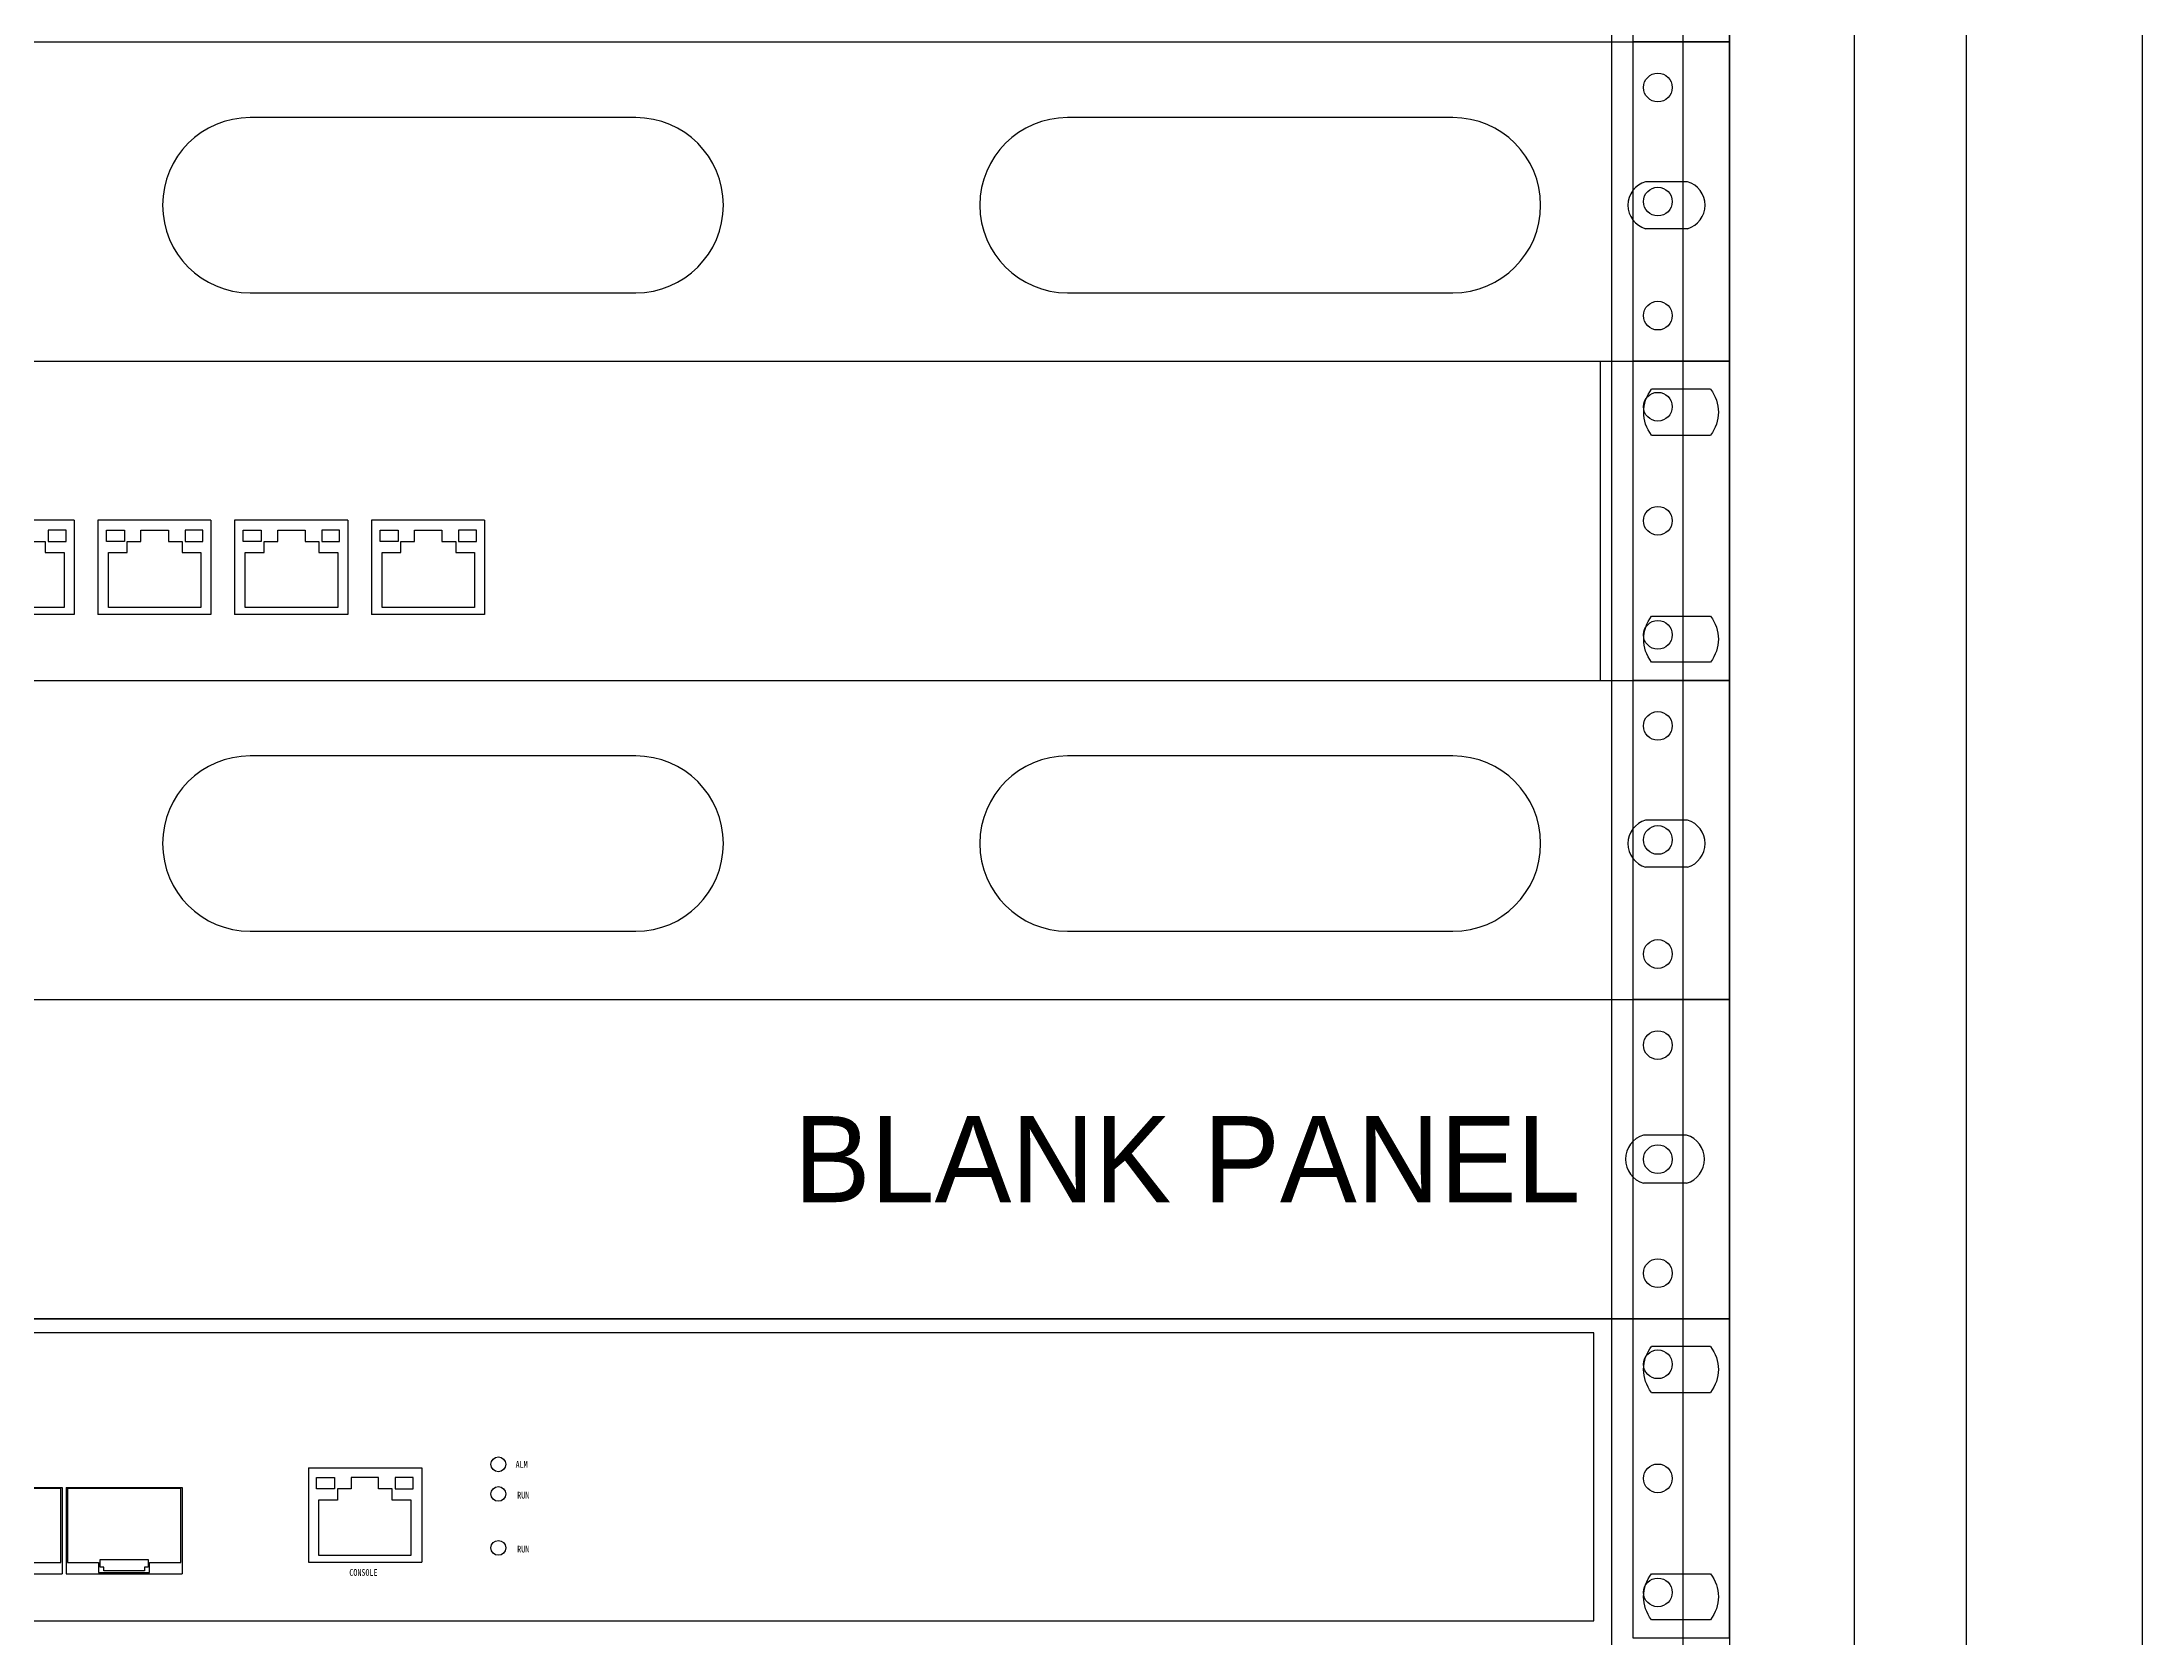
# Model space of a CAD drawing. Header units: millimetres. Extents: x 0 to 84100, y 0 to 29700.
# Drawn here: x 50273 to 52030, y 19964 to 21299 of the extents above; entities that cross this region are included whole.
import ezdxf
from ezdxf.enums import TextEntityAlignment as Align

# ---------------------------------------------------------------- set-up
doc = ezdxf.new("R2010")
doc.units = ezdxf.units.MM
doc.header["$LTSCALE"] = 1000
doc.layers.add('KEC-TEXT', color=6, linetype='Continuous')
doc.styles.add('나눔고딕', font='')
doc.styles.add('돋움체', font='')
doc.styles.get('나눔고딕').set_extended_font_data('나눔고딕')
doc.styles.get('돋움체').set_extended_font_data('DotumChe')

# ---------------------------------------------------------------- blocks, each defined once
blk = doc.blocks.new('RACK_36U')
at = {"color": 0}
for p, q in [((575.5, 1780), (575.5, 91.6)), ((600, 1780), (600, 91.6)), ((526.05, 1757), (526.05, 129.3)), ((542.5, 1757), (542.5, 129.3)), ((559.85, 1757), (559.85, 129.3)), ((536, 1742.3), (536, 140.3)), ((529, 1430.8), (536, 1430.8)), ((529, 1386.3), (536, 1386.3)), ((529, 1341.8), (536, 1341.8)), ((529, 1297.3), (536, 1297.3)), ((529, 1252.8), (536, 1252.8))]:
    blk.add_line(p, q, dxfattribs=at)
for points in [[(0, 1800), (600, 1800), (600, 71.6), (0, 71.6)], [(542.5, 1475.3), (529, 1475.3), (529, 1430.8), (542.5, 1430.8)], [(542.5, 1430.8), (529, 1430.8), (529, 1386.3), (542.5, 1386.3)], [(542.5, 1386.3), (529, 1386.3), (529, 1341.8), (542.5, 1341.8)], [(542.5, 1341.8), (529, 1341.8), (529, 1297.3), (542.5, 1297.3)], [(542.5, 1297.3), (529, 1297.3), (529, 1252.8), (542.5, 1252.8)], [(542.5, 1252.8), (529, 1252.8), (529, 1208.3), (542.5, 1208.3)]]:
    blk.add_lwpolyline(points, close=True, dxfattribs=at)
for centre in [(532.5, 1424.45), (532.5, 1408.55), (532.5, 1392.65), (532.5, 1379.95), (532.5, 1364.05), (532.5, 1348.15), (532.5, 1335.45), (532.5, 1319.55), (532.5, 1303.65), (532.5, 1290.95), (532.5, 1275.05), (532.5, 1259.15), (532.5, 1246.45), (532.5, 1230.55), (532.5, 1214.65)]:
    blk.add_circle(centre, 2, dxfattribs=at)
blk = doc.blocks.new('*U36')
at = {"color": 0}
for p, q in [((0, 44.5), (485, 44.5)), ((252.35, 20.82), (236.54, 20.82)), ((252.35, 10.54), (252.35, 20.82)), ((269.06, 20.82), (253.25, 20.82)), ((253.25, 20.82), (253.25, 10.54)), ((269.06, 10.54), (269.06, 20.82)), ((287.99, 20.79), (287.99, 22.36)), ((287.99, 22.36), (290.48, 22.36)), ((290.48, 20.79), (287.99, 20.79)), ((290.48, 22.36), (290.48, 20.79)), ((292.79, 20.79), (290.88, 20.79)), ((290.88, 20.79), (290.88, 19.22)), ((296.62, 22.36), (292.79, 22.36)), ((292.79, 22.36), (292.79, 20.79)), ((296.62, 20.79), (296.62, 22.36)), ((298.54, 20.79), (296.62, 20.79)), ((298.54, 19.22), (298.54, 20.79)), ((301.43, 22.36), (298.94, 22.36)), ((298.94, 22.36), (298.94, 20.79)), ((298.94, 20.79), (301.43, 20.79)), ((301.43, 20.79), (301.43, 22.36)), ((288.26, 19.22), (288.26, 11.55)), ((290.88, 19.22), (288.26, 19.22)), ((301.16, 19.22), (298.54, 19.22)), ((301.16, 11.55), (301.16, 19.22)), ((248.01, 10.54), (252.35, 10.54)), ((253.25, 10.54), (257.59, 10.54)), ((257.59, 10.54), (257.59, 9.14)), ((257.59, 9.14), (264.71, 9.14)), ((257.79, 10.92), (264.51, 10.92)), ((257.79, 9.87), (257.79, 10.92)), ((258.32, 9.87), (257.79, 9.87)), ((258.32, 9.34), (258.32, 9.87)), ((263.98, 9.34), (258.32, 9.34)), ((264.51, 9.87), (263.98, 9.87)), ((263.98, 9.87), (263.98, 9.34)), ((264.51, 10.92), (264.51, 9.87)), ((264.71, 9.14), (264.71, 10.54)), ((264.71, 10.54), (269.06, 10.54)), ((288.26, 11.55), (301.16, 11.55))]:
    blk.add_line(p, q, dxfattribs=at)
at = {"color": 0, "lineweight": -3}
for p, q in [((485, 0), (485, 44.5)), ((466.09, 42.53), (57.67, 42.53)), ((466.09, 2.38), (466.09, 42.53)), ((482.33, 40.65), (474.11, 40.65)), ((474.11, 34.23), (482.33, 34.23)), ((474.11, 8.96), (482.33, 8.96)), ((17.91, 2.38), (466.09, 2.38)), ((482.33, 2.54), (474.11, 2.54)), ((482.33, 2.54), (474.11, 2.54))]:
    blk.add_line(p, q, dxfattribs=at)
at = {"color": 0, "ltscale": 2}
for p, q in [((286.85, 23.74), (286.85, 10.56)), ((286.85, 23.74), (302.64, 23.74)), ((302.64, 23.74), (302.64, 10.56)), ((236.37, 20.98), (252.52, 20.98)), ((252.52, 20.98), (252.52, 8.93)), ((253.08, 20.98), (253.08, 8.93)), ((253.08, 20.98), (269.23, 20.98)), ((269.23, 20.98), (269.23, 8.93)), ((236.37, 8.93), (252.52, 8.93)), ((253.08, 8.93), (269.23, 8.93)), ((286.85, 10.56), (302.64, 10.56))]:
    blk.add_line(p, q, dxfattribs=at)
at = {"color": 0}
for centre in [(313.33, 24.21), (313.33, 20.08), (313.33, 12.56)]:
    blk.add_circle(centre, 1.03, dxfattribs=at)
at = {"color": 0, "lineweight": -3, "extrusion": (0, 0, -1)}
for centre, major_axis, start_param, end_param in [((478.22, 37.44), (-5.21, 0.01), -0.663982, 0.661763), ((478.22, 37.44), (5.21, 0), -0.662169, 0.663577), ((478.22, 5.75), (5.21, 0), 2.479663, 3.805409), ((478.22, 5.75), (-5.21, 0), 2.478187, 3.803932)]:
    blk.add_ellipse(centre, major_axis=major_axis, ratio=1, start_param=start_param, end_param=end_param, dxfattribs=at)
at = {"color": 0, "lineweight": -3, "style": '돋움체', "width": 0.8}
for s, p in [('ALM', (315.73, 23.72)), ('RUN', (315.96, 19.44)), ('RUN', (315.96, 11.92)), ('CONSOLE', (292.55, 8.66))]:
    blk.add_text(s, height=0.939, dxfattribs=at).set_placement(p)
blk = doc.blocks.new('ENTRY PANEL')
at = {"color": 0}
for p, q in [((0, 44.5), (485, 44.5)), ((485, 44.5), (485, 0)), ((332.48, 33.96), (278.73, 33.96)), ((446.43, 33.96), (392.68, 33.96)), ((479.14, 25.02), (473.27, 25.02)), ((479.14, 18.47), (473.27, 18.47)), ((278.73, 9.53), (332.48, 9.53)), ((392.68, 9.53), (446.43, 9.53)), ((0, 0), (485, 0))]:
    blk.add_line(p, q, dxfattribs=at)
for centre, radius, start, end in [((278.73, 21.74), 12.22, 90, 270), ((332.48, 21.74), 12.22, 270, 90), ((392.68, 21.74), 12.22, 90, 270), ((446.43, 21.74), 12.22, 270, 90), ((474.25, 21.74), 3.42, 106.6015, 253.3985), ((478.16, 21.74), 3.42, 286.6015, 73.3985)]:
    blk.add_arc(centre, radius, start, end, dxfattribs=at)
blk = doc.blocks.new('*U33')
at = {"color": 0}
for p, q in [((0, 44.5), (485, 44.5)), ((485, 44.5), (485, 0)), ((479, 25.6), (473, 25.6)), ((479, 18.9), (473, 18.9)), ((0, 0), (485, 0))]:
    blk.add_line(p, q, dxfattribs=at)
blk.add_lwpolyline([(0, 44.5), (485, 44.5), (485, 0), (0, 0)], close=True, dxfattribs=at)
for centre, start, end in [((474, 22.25), 106.6015, 253.3985), ((478, 22.25), 286.6015, 73.3985)]:
    blk.add_arc(centre, 3.5, start, end, dxfattribs=at)
at = {"color": 0, "style": '나눔고딕'}
blk.add_text('BLANK PANEL', height=12, dxfattribs=at).set_placement((464.23, 22.25), align=Align.MIDDLE_RIGHT)
blk = doc.blocks.new('인증서버')
at = {"color": 0}
for p, q in [((0, 44.5), (485, 44.5)), ((467, 0), (467, 44.5)), ((254.19, 22.33), (238.41, 22.33)), ((254.19, 22.33), (254.19, 9.17)), ((273.26, 22.33), (257.49, 22.33)), ((257.49, 22.33), (257.49, 9.17)), ((273.26, 22.33), (273.26, 9.17)), ((292.34, 22.33), (276.56, 22.33)), ((276.56, 22.33), (276.56, 9.17)), ((292.34, 22.33), (292.34, 9.17)), ((311.41, 22.33), (295.64, 22.33)), ((295.64, 22.33), (295.64, 9.17)), ((311.41, 22.33), (311.41, 9.17)), ((254.19, 9.17), (238.41, 9.17)), ((273.26, 9.17), (257.49, 9.17)), ((292.34, 9.17), (276.56, 9.17)), ((311.41, 9.17), (295.64, 9.17)), ((0, 0), (485, 0))]:
    blk.add_line(p, q, dxfattribs=at)
at = {"color": 0, "lineweight": -3}
for p, q in [((485, 0), (485, 44.5)), ((482.34, 40.6), (474.13, 40.6)), ((474.13, 34.19), (482.34, 34.19)), ((474.13, 8.95), (482.34, 8.95)), ((482.34, 2.54), (474.13, 2.54)), ((482.34, 2.54), (474.13, 2.54))]:
    blk.add_line(p, q, dxfattribs=at)
at = {"color": 0}
for points in [[(252.78, 17.81), (252.78, 10.16), (239.89, 10.16), (239.89, 17.81), (242.51, 17.81), (242.51, 19.38), (244.42, 19.38), (244.42, 20.95), (248.25, 20.95), (248.25, 19.38), (250.16, 19.38), (250.16, 17.81), (252.78, 17.81)], [(271.85, 17.81), (271.85, 10.16), (258.97, 10.16), (258.97, 17.81), (261.58, 17.81), (261.58, 19.38), (263.5, 19.38), (263.5, 20.95), (267.32, 20.95), (267.32, 19.38), (269.24, 19.38), (269.24, 17.81), (271.85, 17.81)], [(290.93, 17.81), (290.93, 10.16), (278.04, 10.16), (278.04, 17.81), (280.66, 17.81), (280.66, 19.38), (282.57, 19.38), (282.57, 20.95), (286.4, 20.95), (286.4, 19.38), (288.31, 19.38), (288.31, 17.81), (290.93, 17.81)], [(310, 17.81), (310, 10.16), (297.12, 10.16), (297.12, 17.81), (299.73, 17.81), (299.73, 19.38), (301.65, 19.38), (301.65, 20.95), (305.47, 20.95), (305.47, 19.38), (307.39, 19.38), (307.39, 17.81), (310, 17.81)]]:
    blk.add_lwpolyline(points, dxfattribs=at)
for points in [[(250.56, 19.38), (253.05, 19.38), (253.05, 20.95), (250.56, 20.95)], [(261.19, 19.38), (258.7, 19.38), (258.7, 20.95), (261.19, 20.95)], [(269.64, 19.38), (272.12, 19.38), (272.12, 20.95), (269.64, 20.95)], [(280.26, 19.38), (277.77, 19.38), (277.77, 20.95), (280.26, 20.95)], [(288.71, 19.38), (291.2, 19.38), (291.2, 20.95), (288.71, 20.95)], [(299.34, 19.38), (296.85, 19.38), (296.85, 20.95), (299.34, 20.95)], [(307.79, 19.38), (310.27, 19.38), (310.27, 20.95), (307.79, 20.95)]]:
    blk.add_lwpolyline(points, close=True, dxfattribs=at)
at = {"color": 0, "lineweight": -3, "extrusion": (0, 0, -1)}
for centre, major_axis, start_param, end_param in [((478.23, 37.39), (-5.21, 0.01), -0.663982, 0.661763), ((478.23, 37.39), (5.21, 0), -0.662169, 0.663577), ((478.23, 5.75), (5.21, 0), 2.479663, 3.805409), ((478.23, 5.75), (-5.21, 0), 2.478187, 3.803932)]:
    blk.add_ellipse(centre, major_axis=major_axis, ratio=1, start_param=start_param, end_param=end_param, dxfattribs=at)

msp = doc.modelspace()

# ---------------------------------------------------------------- block references
at = {"layer": 'KEC-TEXT', "color": 6, "xscale": 6, "yscale": 6, "zscale": 6}
for name, p in [('RACK_36U', (48430, 12713.8)), ('ENTRY PANEL', (48775, 21031.6)), ('인증서버', (48775, 20764.6)), ('ENTRY PANEL', (48775, 20497.6)), ('*U33', (48775, 20230.6)), ('*U36', (48775, 19963.6))]:
    msp.add_blockref(name, p, dxfattribs=at)

doc.saveas('drawing.dxf')
